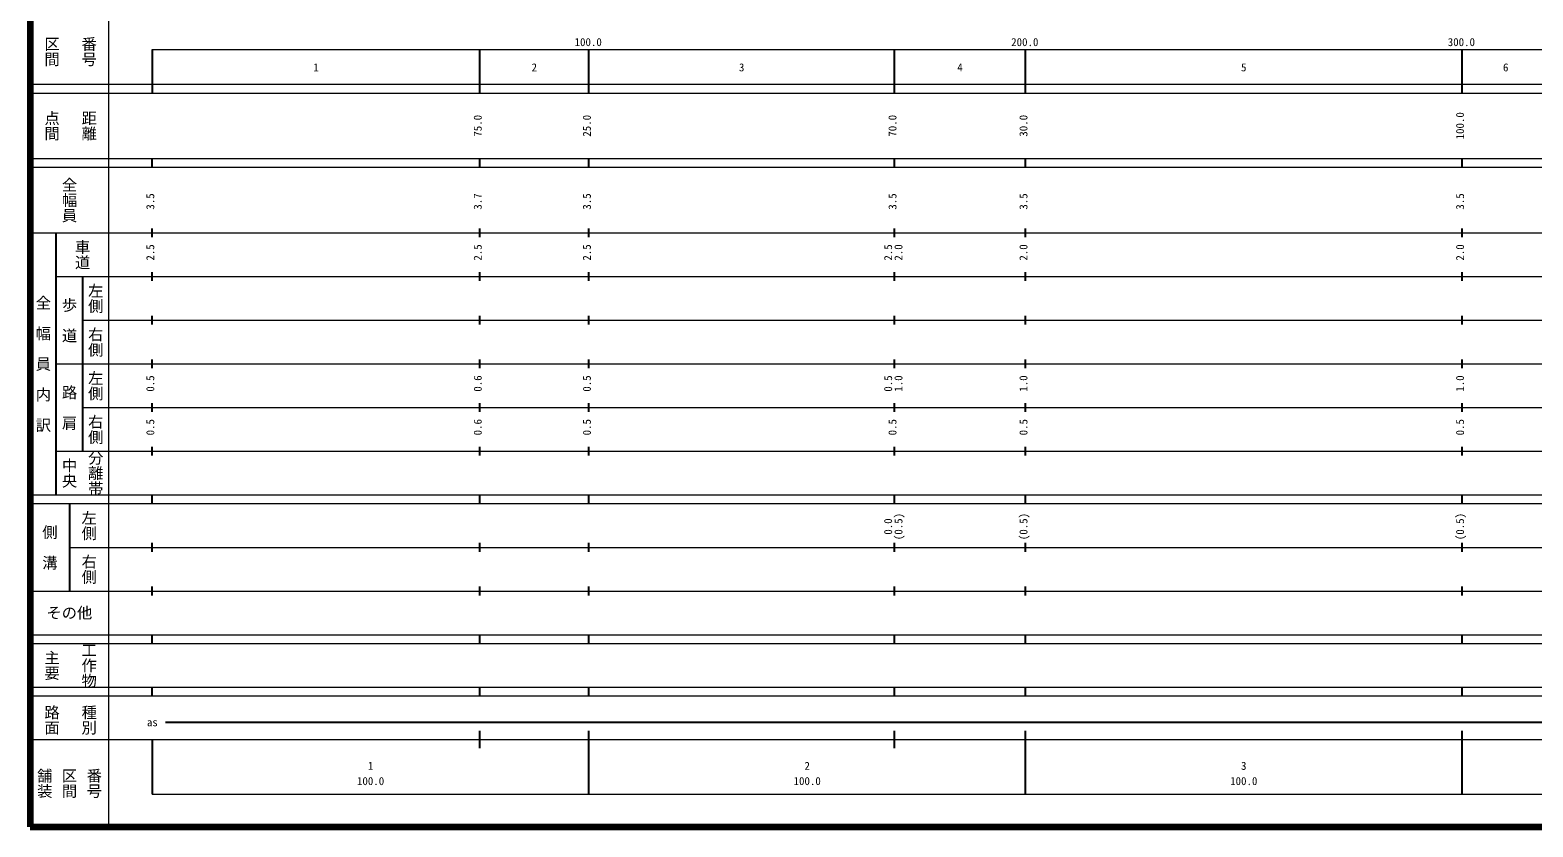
# Model space of a CAD drawing. Units: millimetres on the paper, enlarged 1000 times. Extents: x 40000 to 680000, y 20000 to 380000.
# Drawn here: x 40000 to 384236, y 20000 to 202409 of the extents above; entities that cross this region are included whole.
import ezdxf
from ezdxf.enums import TextEntityAlignment as Align

# ---------------------------------------------------------------- set-up
doc = ezdxf.new("R2010")
doc.units = ezdxf.units.MM
doc.header["$LTSCALE"] = 1000
for name, color, linetype, lineweight in [('M-TTL', 2, 'Continuous', 140), ('M-TTL-BAND', 7, 'Continuous', 13), ('M-TTL-TXT', 7, 'Continuous', 25)]:
    doc.layers.add(name, color=color, linetype=linetype, lineweight=lineweight)
doc.styles.add('@ＭＳ ゴシック', font='')
doc.styles.add('ＭＳ ゴシック', font='')
doc.styles.get('@ＭＳ ゴシック').set_extended_font_data('@MS Gothic')
doc.styles.get('ＭＳ ゴシック').set_extended_font_data('MS Gothic')

msp = doc.modelspace()

# ---------------------------------------------------------------- linework, layer by layer
at = {"layer": 'M-TTL'}
for p, q in [((40000, 380000), (40000, 20000)), ((40000, 20000), (680000, 20000))]:
    msp.add_line(p, q, dxfattribs=at)
at = {"layer": 'M-TTL-BAND'}
for p, q in [((58000, 370000), (58000, 20000)), ((68000, 198000), (579000, 198000)), ((40000, 190000), (579000, 190000)), ((40000, 188000), (579000, 188000)), ((40000, 173000), (579000, 173000)), ((40000, 171000), (579000, 171000)), ((40000, 156000), (579000, 156000)), ((46000, 146000), (579000, 146000)), ((52000, 136000), (579000, 136000)), ((46000, 126000), (579000, 126000)), ((52000, 116000), (579000, 116000)), ((46000, 106000), (579000, 106000)), ((40000, 96000), (579000, 96000)), ((40000, 94000), (579000, 94000)), ((49000, 84000), (579000, 84000)), ((40000, 74000), (579000, 74000)), ((40000, 64000), (579000, 64000)), ((40000, 62000), (579000, 62000)), ((40000, 52000), (579000, 52000)), ((40000, 50000), (579000, 50000)), ((40000, 40000), (579000, 40000)), ((68000, 27500), (579000, 27500))]:
    msp.add_line(p, q, dxfattribs=at)
at = {"layer": 'M-TTL-TXT'}
for p, q in [((68000, 198000), (68000, 188000)), ((143000, 188000), (143000, 198000)), ((168000, 188000), (168000, 198000)), ((238000, 188000), (238000, 198000)), ((268000, 188000), (268000, 198000)), ((368000, 188000), (368000, 198000)), ((68000, 171000), (68000, 173000)), ((143000, 171000), (143000, 173000)), ((168000, 171000), (168000, 173000)), ((238000, 171000), (238000, 173000)), ((268000, 171000), (268000, 173000)), ((368000, 171000), (368000, 173000)), ((46000, 96000), (46000, 156000)), ((68000, 155000), (68000, 157000)), ((143000, 155000), (143000, 157000)), ((168000, 155000), (168000, 157000)), ((238000, 155000), (238000, 157000)), ((268000, 155000), (268000, 157000)), ((368000, 155000), (368000, 157000)), ((52000, 146000), (52000, 106000)), ((68000, 145000), (68000, 147000)), ((143000, 145000), (143000, 147000)), ((168000, 145000), (168000, 147000)), ((238000, 145000), (238000, 147000)), ((268000, 145000), (268000, 147000)), ((368000, 145000), (368000, 147000)), ((68000, 135000), (68000, 137000)), ((143000, 135000), (143000, 137000)), ((168000, 135000), (168000, 137000)), ((238000, 135000), (238000, 137000)), ((268000, 135000), (268000, 137000)), ((368000, 135000), (368000, 137000)), ((68000, 125000), (68000, 127000)), ((143000, 125000), (143000, 127000)), ((168000, 125000), (168000, 127000)), ((238000, 125000), (238000, 127000)), ((268000, 125000), (268000, 127000)), ((368000, 125000), (368000, 127000)), ((68000, 115000), (68000, 117000)), ((143000, 115000), (143000, 117000)), ((168000, 115000), (168000, 117000)), ((238000, 115000), (238000, 117000)), ((268000, 115000), (268000, 117000)), ((368000, 115000), (368000, 117000)), ((68000, 105000), (68000, 107000)), ((143000, 105000), (143000, 107000)), ((168000, 105000), (168000, 107000)), ((238000, 105000), (238000, 107000)), ((268000, 105000), (268000, 107000)), ((368000, 105000), (368000, 107000)), ((49000, 94000), (49000, 74000)), ((68000, 94000), (68000, 96000)), ((143000, 94000), (143000, 96000)), ((168000, 94000), (168000, 96000)), ((238000, 94000), (238000, 96000)), ((268000, 94000), (268000, 96000)), ((368000, 94000), (368000, 96000)), ((68000, 83000), (68000, 85000)), ((143000, 83000), (143000, 85000)), ((168000, 83000), (168000, 85000)), ((238000, 83000), (238000, 85000)), ((268000, 83000), (268000, 85000)), ((368000, 83000), (368000, 85000)), ((68000, 73000), (68000, 75000)), ((143000, 73000), (143000, 75000)), ((168000, 73000), (168000, 75000)), ((238000, 73000), (238000, 75000)), ((268000, 73000), (268000, 75000)), ((368000, 73000), (368000, 75000)), ((68000, 62000), (68000, 64000)), ((143000, 62000), (143000, 64000)), ((168000, 62000), (168000, 64000)), ((238000, 62000), (238000, 64000)), ((268000, 62000), (268000, 64000)), ((368000, 62000), (368000, 64000)), ((68000, 50000), (68000, 52000)), ((143000, 50000), (143000, 52000)), ((168000, 50000), (168000, 52000)), ((238000, 50000), (238000, 52000)), ((268000, 50000), (268000, 52000)), ((368000, 50000), (368000, 52000)), ((71000, 44000), (565000, 44000)), ((143000, 38000), (143000, 42000)), ((168000, 27500), (168000, 42000)), ((238000, 38000), (238000, 42000)), ((268000, 27500), (268000, 42000)), ((368000, 27500), (368000, 42000)), ((68000, 40000), (68000, 27500))]:
    msp.add_line(p, q, dxfattribs=at)

# ---------------------------------------------------------------- texts
at = {"layer": 'M-TTL-TXT', "style": '@ＭＳ ゴシック'}
for s, p in [('区間', (45000, 197500)), ('番号', (53500, 197500)), ('点間', (45000, 180500)), ('距離', (53500, 180500)), ('全幅員', (49000, 163500)), ('車道', (52000, 151000)), ('全\u3000幅\u3000員\u3000内\u3000訳', (43000, 126000)), ('左側', (55000, 141000)), ('歩\u3000道', (49000, 136000)), ('右側', (55000, 131000)), ('左側', (55000, 121000)), ('路\u3000肩', (49000, 116000)), ('右側', (55000, 111000)), ('中央', (49000, 101000)), ('分離帯', (55000, 101000)), ('左側', (53500, 89000)), ('側\u3000溝', (44500, 84000)), ('右側', (53500, 79000)), ('主要', (45000, 57000)), ('工作物', (53500, 57000)), ('路面', (45000, 44500)), ('種別', (53500, 44500)), ('舗装', (43333, 30000)), ('区間', (49000, 30000)), ('番号', (54667, 30000))]:
    msp.add_text(s, height=2566, rotation=270, dxfattribs=at).set_placement(p, align=Align.MIDDLE_CENTER)
at = {"layer": 'M-TTL-TXT', "style": 'ＭＳ ゴシック'}
for s, p in [('100.0', (167844, 198195)), ('200.0', (267844, 198195)), ('300.0', (367844, 198195)), ('1', (105500, 192405)), ('2', (155500, 192405)), ('3', (203000, 192405)), ('4', (253000, 192405)), ('5', (318000, 192405)), ('6', (378000, 192405)), ('as', (68000, 42500)), ('1', (118000, 32523)), ('2', (218000, 32523)), ('3', (318000, 32523)), ('100.0', (118000, 29033)), ('100.0', (218000, 29033)), ('100.0', (318000, 29033))]:
    msp.add_text(s, height=1833, dxfattribs=at).set_placement(p, align=Align.BOTTOM_CENTER)
for s, p in [('75.0', (144000, 180500)), ('25.0', (169000, 180500)), ('70.0', (239000, 180500)), ('30.0', (269000, 180500)), ('100.0', (369000, 180500)), ('3.5', (69000, 163174)), ('3.7', (144000, 163174)), ('3.5', (169000, 163174)), ('3.5', (239000, 163174)), ('3.5', (269000, 163174)), ('3.5', (369000, 163174)), ('2.5', (69000, 151500)), ('2.5', (144000, 151500)), ('2.5', (169000, 151500)), ('2.5', (238000, 151500)), ('2.0', (240370, 151500)), ('2.0', (269000, 151500)), ('2.0', (369000, 151500)), ('0.5', (69000, 121500)), ('0.6', (144000, 121500)), ('0.5', (169000, 121500)), ('0.5', (238000, 121500)), ('1.0', (240370, 121500)), ('1.0', (269000, 121500)), ('1.0', (369000, 121500)), ('0.5', (69000, 111500)), ('0.6', (144000, 111500)), ('0.5', (169000, 111500)), ('0.5', (239000, 111500)), ('0.5', (269000, 111500)), ('0.5', (369000, 111500)), ('0.0', (238000, 88764)), ('(0.5)', (240370, 88764)), ('(0.5)', (269000, 88764)), ('(0.5)', (369000, 88764))]:
    msp.add_text(s, height=1833, rotation=90, dxfattribs=at).set_placement(p, align=Align.BOTTOM_CENTER)
msp.add_text('その他', height=2566, dxfattribs=at).set_placement((49000, 69000), align=Align.MIDDLE_CENTER)

doc.saveas('drawing.dxf')
